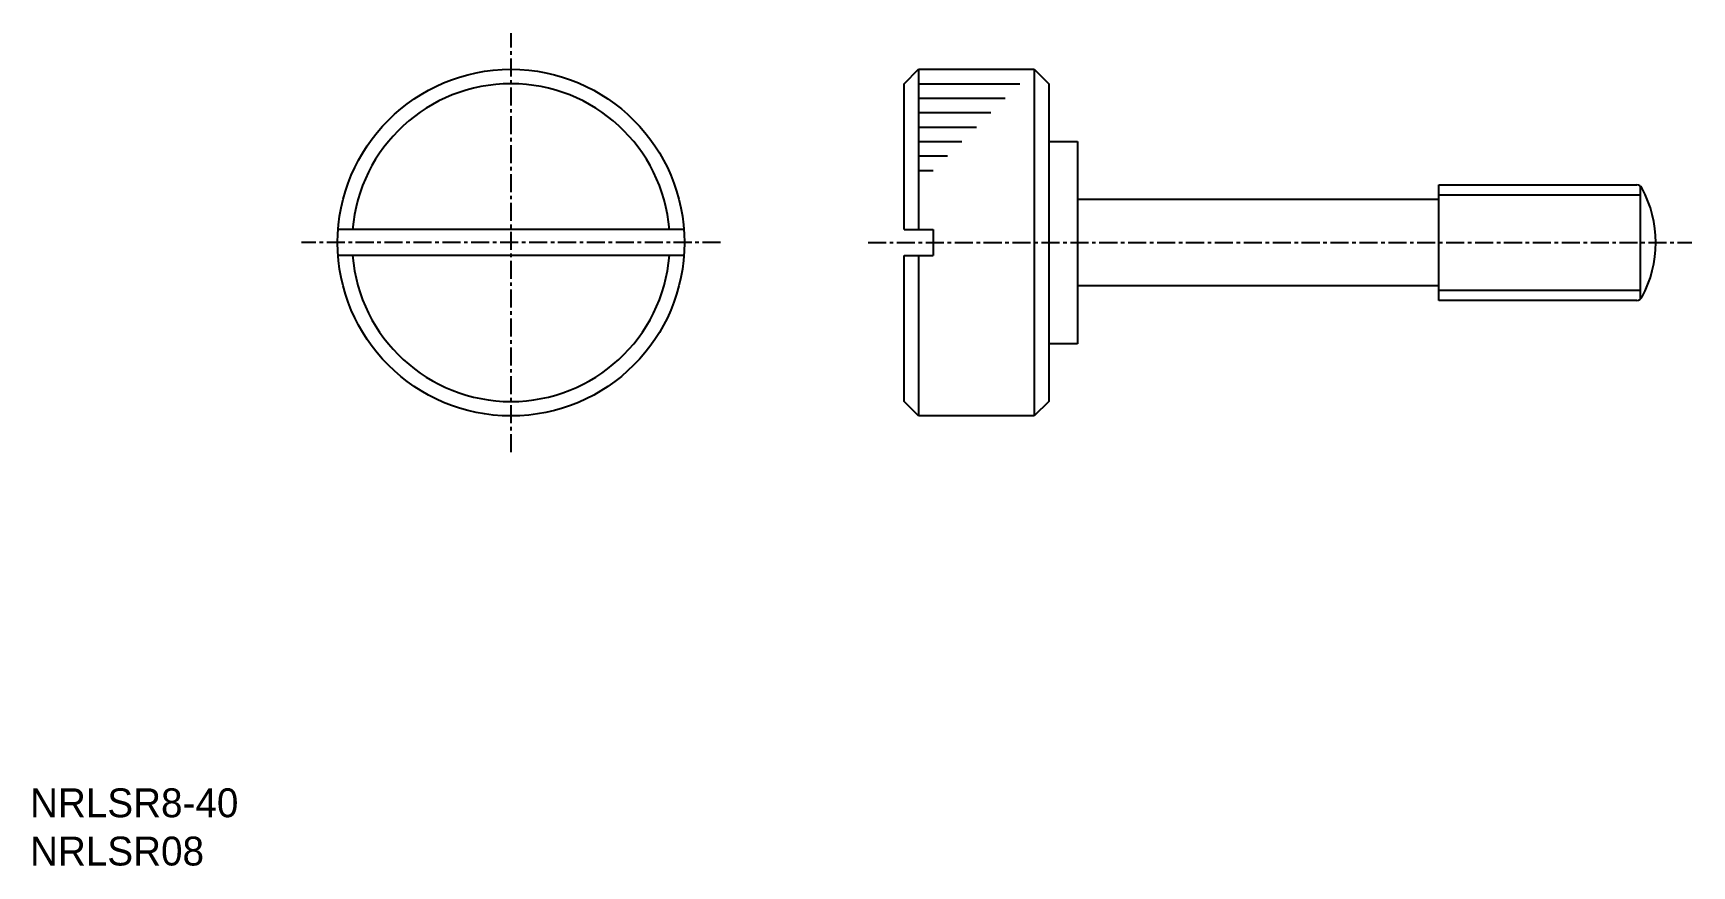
# Model space of a CAD drawing. Extents: x 0 to 115, y 0 to 58.
import ezdxf

# ---------------------------------------------------------------- set-up
doc = ezdxf.new("R2010")
doc.units = 0
doc.linetypes.add('CENTER', pattern=[2, 1.25, -0.25, 0.25, -0.25])
doc.layers.get('0').update_dxf_attribs({"linetype": 'CONTINUOUS'})
doc.layers.add('CENTER', color=1, linetype='CENTER')

msp = doc.modelspace()

# ---------------------------------------------------------------- linework, layer by layer
at = {"color": 7, "linetype": 'CONTINUOUS'}
for p, q in [((60.48, 54.39), (61.48, 55.39)), ((61.48, 55.39), (69.48, 55.39)), ((61.48, 55.39), (61.48, 44.29)), ((69.48, 55.39), (69.48, 31.39)), ((69.48, 55.39), (70.48, 54.39)), ((60.48, 44.29), (60.48, 54.39)), ((61.48, 54.39), (68.48, 54.39)), ((70.48, 54.39), (70.48, 50.39)), ((61.48, 53.39), (67.48, 53.39)), ((61.48, 52.39), (66.48, 52.39)), ((61.48, 51.39), (65.48, 51.39)), ((61.48, 50.39), (64.48, 50.39)), ((61.48, 49.39), (63.48, 49.39)), ((70.48, 50.39), (70.48, 36.39)), ((70.48, 50.39), (72.48, 50.39)), ((72.48, 50.39), (72.48, 36.39)), ((61.48, 48.39), (62.48, 48.39)), ((97.48, 47.39), (111.17, 47.39)), ((97.48, 39.39), (97.48, 47.39)), ((111.41, 47.32), (111.41, 39.47)), ((72.48, 46.39), (97.48, 46.39)), ((45.24, 44.29), (21.31, 44.29)), ((60.48, 44.29), (62.48, 44.29)), ((62.48, 44.29), (62.48, 42.49)), ((45.24, 42.49), (21.31, 42.49)), ((60.48, 32.39), (60.48, 42.49)), ((60.48, 42.49), (62.48, 42.49)), ((61.48, 42.49), (61.48, 31.39)), ((97.48, 40.39), (72.48, 40.39)), ((111.17, 39.39), (97.48, 39.39)), ((70.48, 36.39), (70.48, 32.39)), ((72.48, 36.39), (70.48, 36.39)), ((61.48, 31.39), (60.48, 32.39)), ((70.48, 32.39), (69.48, 31.39)), ((69.48, 31.39), (61.48, 31.39))]:
    msp.add_line(p, q, dxfattribs=at)
at = {"color": 3, "linetype": 'CONTINUOUS'}
for p, q in [((97.48, 46.71), (111.41, 46.71)), ((111.41, 40.07), (97.48, 40.07))]:
    msp.add_line(p, q, dxfattribs=at)
at = {"color": 7, "linetype": 'CONTINUOUS'}
msp.add_circle((33.28, 43.39), 12, dxfattribs=at)
for centre, radius, start, end in [((33.28, 43.39), 11, 4.6931, 175.3069), ((111.17, 46.99), 0.4, 28.2737, 90), ((104.48, 43.39), 8, 331.7263, 28.2737), ((33.28, 43.39), 11, 184.6931, 355.3069), ((111.17, 39.79), 0.4, 270, 331.7263)]:
    msp.add_arc(centre, radius, start, end, dxfattribs=at)
at = {"layer": 'CENTER', "color": 1, "linetype": 'CENTER'}
for p, q in [((33.28, 28.89), (33.28, 57.89)), ((47.78, 43.39), (18.78, 43.39)), ((57.98, 43.39), (114.98, 43.39))]:
    msp.add_line(p, q, dxfattribs=at)

# ---------------------------------------------------------------- texts
at = {"color": 7, "linetype": 'CONTINUOUS'}
for s, p in [('NRLSR8-40', (0, 3.61)), ('NRLSR08', (0, 0.27))]:
    msp.add_text(s, height=2, dxfattribs=at).set_placement(p)

doc.saveas('drawing.dxf')
